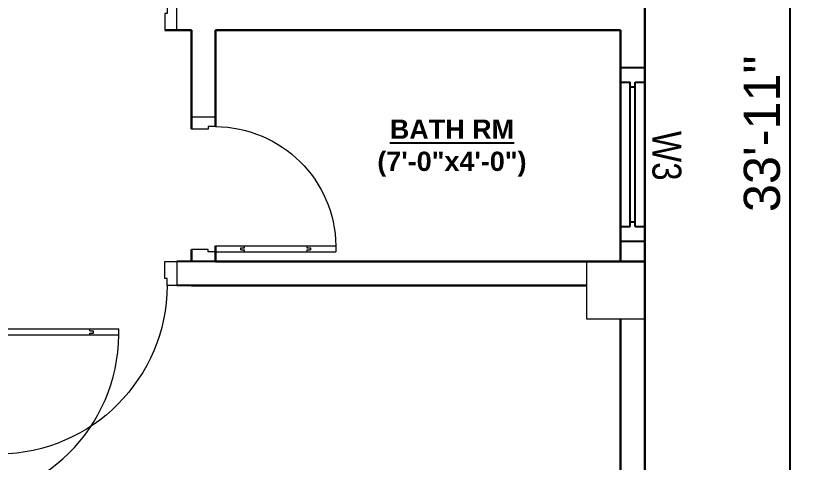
# Model space of a CAD drawing. Header units: inches. Extents: x -4010 to 92088, y -38563 to -1318.
# Drawn here: x 43390 to 43554.5, y -25872.7 to -25780.1 of the extents above; entities that cross this region are included whole.
import ezdxf

# ---------------------------------------------------------------- set-up
doc = ezdxf.new("R2010")
doc.units = ezdxf.units.IN
doc.header["$MEASUREMENT"] = 0
doc.header["$PDMODE"] = 99
for name, color, linetype, lineweight in [('1-FOUNDATION DIM', 31, 'Continuous', 5), ('Colour 09', 210, 'Continuous', 9), ('door', 132, 'Continuous', 15)]:
    doc.layers.add(name, color=color, linetype=linetype, lineweight=lineweight)
for name, color, linetype in [('Brick wall', 3, 'Continuous'), ('col', 5, 'Continuous'), ('TEX', 7, 'Continuous'), ('WINDOOR', 7, 'Continuous')]:
    doc.layers.add(name, color=color, linetype=linetype)
doc.styles.add('ARIAL', font='arial.ttf')
doc.styles.get("Standard").update_dxf_attribs({"font": 'ARIALN.TTF'})
doc.dimstyles.new('3-8', dxfattribs={"dimscale": 1.25, "dimtxt": 6, "dimasz": 2, "dimexe": 0.18, "dimexo": 6, "dimgap": 0, "dimtad": 0, "dimdec": 0, "dimzin": 3, "dimdsep": 46, "dimlunit": 3, "dimtxsty": 'ARIAL', "dimblk": 'DD', "dimcen": 1, "dimse1": 1, "dimse2": 1, "dimclrd": 256, "dimclrt": 256, "dimadec": 0, "dimazin": 0, "dimtfac": 0.5, "dimtdec": 0, "dimtmove": 2, "dimatfit": 0, "dimfxl": 0.18, "dimtvp": 0.75, "dimfrac": 1, "dimtolj": 1, "dimtzin": 0, "dimarcsym": 0})

# ---------------------------------------------------------------- blocks, each defined once
blk = doc.blocks.new('A$C30843580')
at = {"layer": 'Colour 09'}
for p, q in [((0, 12), (12, 12)), ((0, 0), (0, 12)), ((12, 12), (12, 0)), ((12, 0), (0, 0))]:
    blk.add_line(p, q, dxfattribs=at)
blk = doc.blocks.new('D40')
at = {"layer": 'door'}
for p, q in [((2, 5), (2, 39.97)), ((3.25, 39.97), (2, 39.97)), ((3.25, 5), (3.25, 39.97)), ((2.4, 33.97), (2.4, 34.72)), ((2.85, 34.72), (2.4, 34.72)), ((2.85, 33.97), (2.85, 34.72)), ((2.4, 33.97), (2, 33.97)), ((3.25, 33.97), (2.85, 33.97)), ((2, 11), (2.4, 11)), ((2.4, 10.25), (2.4, 11)), ((2.4, 10.25), (2.85, 10.25)), ((2.85, 10.25), (2.85, 11)), ((2.85, 11), (3.25, 11)), ((0, 0), (0, 5)), ((0, 5), (2, 5)), ((2, 5), (2, 3.5)), ((2, 5), (3.25, 5)), ((40, 5), (38, 5)), ((38, 5), (38, 3.5)), ((40, 0), (40, 5)), ((2, 3.5), (2.5, 3.5)), ((2.5, 3.5), (2.5, 0)), ((38, 3.5), (37.5, 3.5)), ((37.5, 3.5), (37.5, 0)), ((2.5, 0), (0, 0)), ((37.5, 0), (40, 0))]:
    blk.add_line(p, q, dxfattribs=at)
blk.add_arc((2.88, 4.86), 35.12, 0.2318, 89.393, dxfattribs=at)
blk = doc.blocks.new('D30')
at = {"layer": 'door'}
for p, q in [((2, 5), (2, 29.97)), ((3.25, 29.97), (2, 29.97)), ((3.25, 5), (3.25, 29.97)), ((2.4, 23.97), (2.4, 24.72)), ((2.85, 24.72), (2.4, 24.72)), ((2.85, 23.97), (2.85, 24.72)), ((2.4, 23.97), (2, 23.97)), ((3.25, 23.97), (2.85, 23.97)), ((2, 11), (2.4, 11)), ((2.4, 10.25), (2.4, 11)), ((2.4, 10.25), (2.85, 10.25)), ((2.85, 10.25), (2.85, 11)), ((2.85, 11), (3.25, 11)), ((0, 0), (0, 5)), ((0, 5), (2, 5)), ((2, 5), (2, 3.5)), ((2, 5), (3.25, 5)), ((30, 5), (28, 5)), ((28, 5), (28, 3.5)), ((30, 0), (30, 5)), ((2, 3.5), (2.5, 3.5)), ((2.5, 3.5), (2.5, 0)), ((28, 3.5), (27.5, 3.5)), ((27.5, 3.5), (27.5, 0)), ((2.5, 0), (0, 0)), ((27.5, 0), (30, 0))]:
    blk.add_line(p, q, dxfattribs=at)
blk.add_arc((2.89, 4.86), 25.11, 0.3204, 89.1727, dxfattribs=at)
blk = doc.blocks.new('W-3FT')
at = {"layer": 'WINDOOR'}
for p, q in [((-36, 0), (-36, -5)), ((-36, 0), (-33, 0)), ((-36, 0), (0, 0)), ((-33, 0), (-33, -2)), ((-3, 0), (-3, -2)), ((0, 0), (0, -5)), ((-33, -2), (-3, -2)), ((-33, -3), (-33, -5)), ((-33, -3), (-3, -3)), ((-32, -2), (-32, -3)), ((-4, -2), (-4, -3)), ((-3, -3), (-3, -5)), ((-33, -5), (-36, -5)), ((-36, -5), (0, -5)), ((0, -5), (-3, -5))]:
    blk.add_line(p, q, dxfattribs=at)
blk = doc.blocks.new('DD')
for p, q in [((0, 1.6), (0, -1.6)), ((-1.6, 0), (1.6, 0))]:
    blk.add_line(p, q)
at = {"const_width": 0.3}
blk.add_lwpolyline([(-0.15, 0, 1), (0.15, 0, 1)], format="xyb", close=True, dxfattribs=at)
blk = doc.blocks.new('*D840')
at = {"layer": 'col', "lineweight": -2}
blk.add_line((43550.49, -25603.59), (43550.49, -26005.59), dxfattribs=at)
at = {"layer": 'Defpoints', "color": 0}
for p in [(43520.38, -25601.09), (43520.38, -26008.09), (43550.49, -26008.09)]:
    blk.add_point(p, dxfattribs=at)
at = {"layer": 'col', "lineweight": -2, "xscale": 2.5, "yscale": 2.5, "zscale": 2.5}
for p, rotation in [((43550.49, -25601.09), 90), ((43550.49, -26008.09), 270)]:
    blk.add_blockref('DD', p, dxfattribs=dict(at, rotation=rotation))
at = {"layer": 'col', "insert": (43544.74, -25804.59), "char_height": 7.5, "attachment_point": 5, "rotation": 90, "style": 'ARIAL'}
blk.add_mtext('\\A1;33\'-11"', dxfattribs=at)

msp = doc.modelspace()

# ---------------------------------------------------------------- linework, layer by layer
at = {"layer": 'Brick wall'}
for p, q in [((43520.377, -25980.089), (43520.377, -25642.089)), ((43520.377, -25642.089), (43520.377, -25980.089)), ((43420.837, -25783.089), (43426.377, -25783.089)), ((43426.377, -25783.089), (43420.837, -25783.089)), ((43426.377, -25803.589), (43426.377, -25783.089)), ((43426.377, -25783.089), (43426.377, -25803.589)), ((43431.377, -25783.089), (43515.377, -25783.089)), ((43431.377, -25803.089), (43431.377, -25783.089)), ((43431.377, -25783.089), (43431.377, -25803.089)), ((43515.377, -25783.089), (43431.377, -25783.089)), ((43515.377, -25831.089), (43515.377, -25783.089)), ((43515.377, -25783.089), (43515.377, -25831.089)), ((43431.377, -25831.089), (43431.377, -25827.839)), ((43431.377, -25827.839), (43431.377, -25831.089)), ((43426.377, -25831.089), (43426.377, -25828.589)), ((43426.377, -25828.589), (43426.377, -25831.089)), ((43520.377, -25831.089), (43423.337, -25831.089)), ((43431.377, -25831.089), (43520.377, -25831.089)), ((43508.377, -25836.089), (43423.337, -25836.089)), ((43426.377, -25836.089), (43508.377, -25836.089)), ((43515.377, -25968.089), (43515.377, -25843.089)), ((43515.377, -25843.089), (43515.377, -25968.089))]:
    msp.add_line(p, q, dxfattribs=at)

# ---------------------------------------------------------------- block references
at = {"layer": '1-FOUNDATION DIM'}
msp.add_blockref('D40', (43383.337, -25783.089), dxfattribs=at)
at = {"layer": '1-FOUNDATION DIM', "xscale": -1}
for name, p, rotation in [('D30', (43426.377, -25831.089), 270), ('D40', (43383.337, -25831.089), 180), ('D40', (43383.337, -25831.089), 180)]:
    msp.add_blockref(name, p, dxfattribs=dict(at, rotation=rotation))
at = {"layer": '1-FOUNDATION DIM', "rotation": 270}
msp.add_blockref('D40', (43371.337, -25843.089), dxfattribs=at)
at = {"layer": 'Brick wall', "rotation": 90}
msp.add_blockref('W-3FT', (43515.377, -25790.842), dxfattribs=at)
at = {"layer": 'Colour 09'}
msp.add_blockref('A$C30843580', (43508.377, -25843.089), dxfattribs=at)
msp.add_blockref('A$C30843580', (43508.377, -25843.089), dxfattribs=at)

# ---------------------------------------------------------------- texts
at = {"layer": 'TEX', "insert": (43480.41, -25807.559), "char_height": 4, "width": 86.60934, "attachment_point": 5}
msp.add_mtext('{\\fArial|b1|i0|c0|p34;\\LBATH RM\\P\\l(7\'-0"x4\'-0")}', dxfattribs=at)
at = {"layer": 'TEX', "linetype": 'ByBlock', "insert": (43521.905, -25814.298), "char_height": 6, "width": 18.77154, "attachment_point": 9, "rotation": 270}
msp.add_mtext('W3', dxfattribs=at)

# ---------------------------------------------------------------- dimensions: what is measured, and where the dimension line sits
at = {"layer": 'col'}
dim = msp.add_linear_dim(base=(43550.485, -26008.089), p1=(43520.377, -25601.089), p2=(43520.377, -26008.089), angle=90, dimstyle='3-8', dxfattribs=at)
dim.commit()
dim.dimension.update_dxf_attribs({"geometry": '*D840', "text_midpoint": (43544.737, -25804.589)})

doc.saveas('drawing.dxf')
